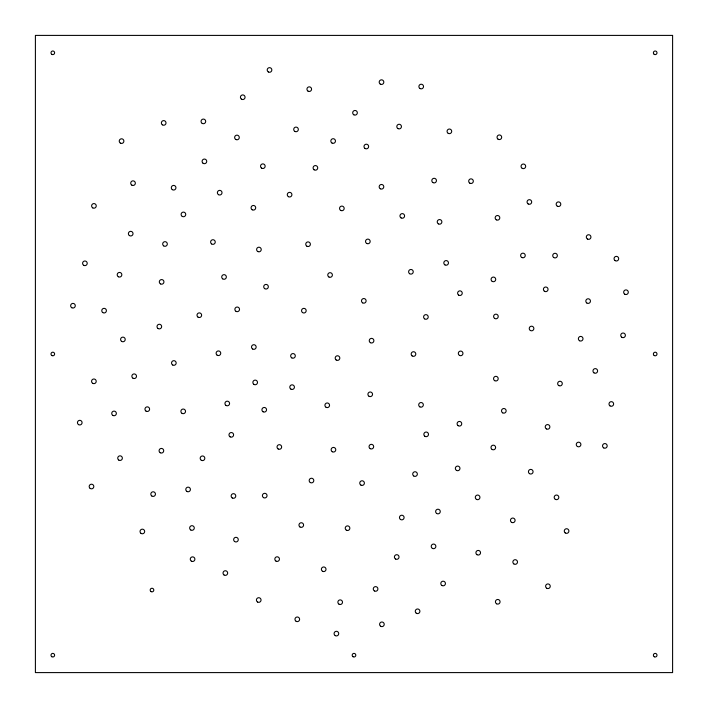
<?xml version="1.0" encoding="UTF-8"?>
<svg xmlns="http://www.w3.org/2000/svg" width="708" height="708" viewBox="0 0 708 708"><rect width="100%" height="100%" fill="white"/><g stroke="black" fill="none" stroke-linecap="round" stroke-linejoin="round"><path stroke-width="1.06" d="M672.6 35.4L35.4 35.4L35.4 672.6L672.6 672.6L672.6 35.4M151.087 591.631A1.814 1.814 0 0 0 153.804 590.065A1.814 1.814 0 0 0 151.087 588.49A1.814 1.814 0 0 0 151.087 591.631M151.778 495.981A2.319 2.319 0 0 0 155.441 494.343A2.319 2.319 0 0 0 152.185 491.98A2.319 2.319 0 0 0 151.778 495.981M160.229 452.748A2.319 2.319 0 0 0 163.716 450.739A2.319 2.319 0 0 0 160.229 448.73A2.319 2.319 0 0 0 160.229 452.748M299.918 526.938A2.319 2.319 0 0 0 303.582 525.292A2.319 2.319 0 0 0 300.325 522.938A2.319 2.319 0 0 0 299.918 526.938M528.221 203.984A2.319 2.319 0 0 0 531.699 201.975A2.319 2.319 0 0 0 528.221 199.966A2.319 2.319 0 0 0 528.221 203.984M615.004 260.562A2.319 2.319 0 0 0 618.677 258.924A2.319 2.319 0 0 0 615.42 256.561A2.319 2.319 0 0 0 615.004 260.562M502.671 412.844A2.319 2.319 0 0 0 506.158 410.835A2.319 2.319 0 0 0 502.671 408.826A2.319 2.319 0 0 0 502.671 412.844M553.683 257.491A2.319 2.319 0 0 0 557.355 255.845A2.319 2.319 0 0 0 554.09 253.491A2.319 2.319 0 0 0 553.683 257.491M522.212 168.345A2.319 2.319 0 0 0 525.69 166.336A2.319 2.319 0 0 0 522.212 164.327A2.319 2.319 0 0 0 522.212 168.345M609.951 405.852A2.319 2.319 0 0 0 613.624 404.206A2.319 2.319 0 0 0 610.367 401.852A2.319 2.319 0 0 0 609.951 405.852M587.463 239.056A2.319 2.319 0 0 0 590.941 237.047A2.319 2.319 0 0 0 587.463 235.038A2.319 2.319 0 0 0 587.463 239.056M557.32 206.214A2.319 2.319 0 0 0 560.798 204.205A2.319 2.319 0 0 0 557.32 202.196A2.319 2.319 0 0 0 557.32 206.214M603.703 447.899A2.319 2.319 0 0 0 607.19 445.881A2.319 2.319 0 0 0 603.703 443.872A2.319 2.319 0 0 0 603.703 447.899M621.704 337.212A2.319 2.319 0 0 0 625.376 335.565A2.319 2.319 0 0 0 622.12 333.211A2.319 2.319 0 0 0 621.704 337.212M544.372 291.209A2.319 2.319 0 0 0 548.036 289.572A2.319 2.319 0 0 0 544.779 287.209A2.319 2.319 0 0 0 544.372 291.209M436.588 513.415A2.319 2.319 0 0 0 440.261 511.769A2.319 2.319 0 0 0 437.004 509.415A2.319 2.319 0 0 0 436.588 513.415M577.418 446.509A2.319 2.319 0 0 0 580.905 444.5A2.319 2.319 0 0 0 577.418 442.491A2.319 2.319 0 0 0 577.418 446.509M546.39 428.906A2.319 2.319 0 0 0 549.877 426.897A2.319 2.319 0 0 0 546.39 424.88A2.319 2.319 0 0 0 546.39 428.906M555.346 499.361A2.319 2.319 0 0 0 558.824 497.352A2.319 2.319 0 0 0 555.346 495.335A2.319 2.319 0 0 0 555.346 499.361M624.819 294.227A2.319 2.319 0 0 0 628.306 292.218A2.319 2.319 0 0 0 624.819 290.209A2.319 2.319 0 0 0 624.819 294.227M497.998 139.149A2.319 2.319 0 0 0 501.671 137.502A2.319 2.319 0 0 0 498.414 135.148A2.319 2.319 0 0 0 497.998 139.149M511.619 522.371A2.319 2.319 0 0 0 515.097 520.362A2.319 2.319 0 0 0 511.619 518.353A2.319 2.319 0 0 0 511.619 522.371M579.533 340.743A2.319 2.319 0 0 0 583.011 338.734A2.319 2.319 0 0 0 579.533 336.716A2.319 2.319 0 0 0 579.533 340.743M593.923 372.815A2.319 2.319 0 0 0 597.596 371.169A2.319 2.319 0 0 0 594.339 368.815A2.319 2.319 0 0 0 593.923 372.815M565.223 532.92A2.319 2.319 0 0 0 568.896 531.283A2.319 2.319 0 0 0 565.63 528.929A2.319 2.319 0 0 0 565.223 532.92M529.398 473.59A2.319 2.319 0 0 0 533.071 471.944A2.319 2.319 0 0 0 529.814 469.59A2.319 2.319 0 0 0 529.398 473.59M586.773 302.971A2.319 2.319 0 0 0 590.445 301.325A2.319 2.319 0 0 0 587.18 298.971A2.319 2.319 0 0 0 586.773 302.971M513.813 563.887A2.319 2.319 0 0 0 517.486 562.249A2.319 2.319 0 0 0 514.229 559.886A2.319 2.319 0 0 0 513.813 563.887M444.978 264.916A2.319 2.319 0 0 0 448.465 262.898A2.319 2.319 0 0 0 444.978 260.889A2.319 2.319 0 0 0 444.978 264.916M558.807 385.594A2.319 2.319 0 0 0 562.294 383.586A2.319 2.319 0 0 0 558.807 381.577A2.319 2.319 0 0 0 558.807 385.594M469.846 183.186A2.319 2.319 0 0 0 473.333 181.177A2.319 2.319 0 0 0 469.846 179.168A2.319 2.319 0 0 0 469.846 183.186M448.217 133.352A2.319 2.319 0 0 0 451.704 131.343A2.319 2.319 0 0 0 448.217 129.334A2.319 2.319 0 0 0 448.217 133.352M494.715 380.674A2.319 2.319 0 0 0 498.202 378.656A2.319 2.319 0 0 0 494.715 376.647A2.319 2.319 0 0 0 494.715 380.674M182.266 216.427A2.319 2.319 0 0 0 185.744 214.418A2.319 2.319 0 0 0 182.266 212.409A2.319 2.319 0 0 0 182.266 216.427M92.775 207.895A2.319 2.319 0 0 0 96.253 205.886A2.319 2.319 0 0 0 92.775 203.877A2.319 2.319 0 0 0 92.775 207.895M494.556 318.361A2.319 2.319 0 0 0 498.228 316.715A2.319 2.319 0 0 0 494.972 314.361A2.319 2.319 0 0 0 494.556 318.361M496.317 219.834A2.319 2.319 0 0 0 499.804 217.825A2.319 2.319 0 0 0 496.317 215.816A2.319 2.319 0 0 0 496.317 219.834M530.398 330.512A2.319 2.319 0 0 0 533.876 328.503A2.319 2.319 0 0 0 530.398 326.494A2.319 2.319 0 0 0 530.398 330.512M546.762 588.26A2.319 2.319 0 0 0 550.249 586.251A2.319 2.319 0 0 0 546.762 584.242A2.319 2.319 0 0 0 546.762 588.26M492.149 449.5A2.319 2.319 0 0 0 495.627 447.491A2.319 2.319 0 0 0 492.149 445.482A2.319 2.319 0 0 0 492.149 449.5M521.778 257.491A2.319 2.319 0 0 0 525.256 255.482A2.319 2.319 0 0 0 521.778 253.473A2.319 2.319 0 0 0 521.778 257.491M456.492 470.404A2.319 2.319 0 0 0 459.97 468.395A2.319 2.319 0 0 0 456.492 466.386A2.319 2.319 0 0 0 456.492 470.404M492.237 281.403A2.319 2.319 0 0 0 495.724 279.394A2.319 2.319 0 0 0 492.237 277.377A2.319 2.319 0 0 0 492.237 281.403M416.233 613.172A2.319 2.319 0 0 0 419.897 611.526A2.319 2.319 0 0 0 416.64 609.172A2.319 2.319 0 0 0 416.233 613.172M102.731 312.538A2.319 2.319 0 0 0 106.395 310.901A2.319 2.319 0 0 0 103.138 308.538A2.319 2.319 0 0 0 102.731 312.538M476.457 499.379A2.319 2.319 0 0 0 479.944 497.37A2.319 2.319 0 0 0 476.457 495.352A2.319 2.319 0 0 0 476.457 499.379M253.818 384.311A2.319 2.319 0 0 0 257.491 382.665A2.319 2.319 0 0 0 254.234 380.311A2.319 2.319 0 0 0 253.818 384.311M459.474 355.398A2.319 2.319 0 0 0 462.961 353.389A2.319 2.319 0 0 0 459.474 351.38A2.319 2.319 0 0 0 459.474 355.398M131.874 185.169A2.319 2.319 0 0 0 135.352 183.16A2.319 2.319 0 0 0 131.874 181.151A2.319 2.319 0 0 0 131.874 185.169M133.016 378.249A2.319 2.319 0 0 0 136.502 376.24A2.319 2.319 0 0 0 133.016 374.231A2.319 2.319 0 0 0 133.016 378.249M364.956 148.406A2.319 2.319 0 0 0 368.629 146.76A2.319 2.319 0 0 0 365.363 144.405A2.319 2.319 0 0 0 364.956 148.406M438.394 223.887A2.319 2.319 0 0 0 441.881 221.878A2.319 2.319 0 0 0 438.394 219.861A2.319 2.319 0 0 0 438.394 223.887M307.9 91.04A2.319 2.319 0 0 0 311.564 89.394A2.319 2.319 0 0 0 308.307 87.04A2.319 2.319 0 0 0 307.9 91.04M424.809 436.234A2.319 2.319 0 0 0 428.482 434.597A2.319 2.319 0 0 0 425.225 432.234A2.319 2.319 0 0 0 424.809 436.234M83.748 265.323A2.319 2.319 0 0 0 87.226 263.314A2.319 2.319 0 0 0 83.748 261.305A2.319 2.319 0 0 0 83.748 265.323M420.048 88.553A2.319 2.319 0 0 0 423.526 86.535A2.319 2.319 0 0 0 420.048 84.526A2.319 2.319 0 0 0 420.048 88.553M412.136 355.92A2.319 2.319 0 0 0 415.8 354.274A2.319 2.319 0 0 0 412.543 351.92A2.319 2.319 0 0 0 412.136 355.92M496.591 603.8A2.319 2.319 0 0 0 500.078 601.791A2.319 2.319 0 0 0 496.591 599.773A2.319 2.319 0 0 0 496.591 603.8M458.058 425.641A2.319 2.319 0 0 0 461.731 423.995A2.319 2.319 0 0 0 458.465 421.641A2.319 2.319 0 0 0 458.058 425.641M129.352 235.534A2.319 2.319 0 0 0 133.016 233.888A2.319 2.319 0 0 0 129.759 231.534A2.319 2.319 0 0 0 129.352 235.534M353.85 114.802A2.319 2.319 0 0 0 357.336 112.793A2.319 2.319 0 0 0 353.85 110.784A2.319 2.319 0 0 0 353.85 114.802M191.417 561.187A2.319 2.319 0 0 0 194.895 559.178A2.319 2.319 0 0 0 191.417 557.169A2.319 2.319 0 0 0 191.417 561.187M476.865 554.63A2.319 2.319 0 0 0 480.528 552.983A2.319 2.319 0 0 0 477.272 550.629A2.319 2.319 0 0 0 476.865 554.63M380.346 84.155A2.319 2.319 0 0 0 383.825 82.137A2.319 2.319 0 0 0 380.346 80.128A2.319 2.319 0 0 0 380.346 84.155M401.109 217.931A2.319 2.319 0 0 0 404.595 215.922A2.319 2.319 0 0 0 401.109 213.913A2.319 2.319 0 0 0 401.109 217.931M339.026 604.207A2.319 2.319 0 0 0 342.504 602.198A2.319 2.319 0 0 0 339.026 600.189A2.319 2.319 0 0 0 339.026 604.207M432.765 182.487A2.319 2.319 0 0 0 436.438 180.85A2.319 2.319 0 0 0 433.181 178.487A2.319 2.319 0 0 0 432.765 182.487M90.137 488.405A2.319 2.319 0 0 0 93.81 486.759A2.319 2.319 0 0 0 90.544 484.405A2.319 2.319 0 0 0 90.137 488.405M202.205 123.404A2.319 2.319 0 0 0 205.692 121.395A2.319 2.319 0 0 0 202.205 119.387A2.319 2.319 0 0 0 202.205 123.404M162.336 124.803A2.319 2.319 0 0 0 165.999 123.165A2.319 2.319 0 0 0 162.743 120.802A2.319 2.319 0 0 0 162.336 124.803M458.572 295.05A2.319 2.319 0 0 0 462.235 293.413A2.319 2.319 0 0 0 458.979 291.05A2.319 2.319 0 0 0 458.572 295.05M241.384 99.111A2.319 2.319 0 0 0 245.056 97.465A2.319 2.319 0 0 0 241.8 95.111A2.319 2.319 0 0 0 241.384 99.111M121.546 341.327A2.319 2.319 0 0 0 125.21 339.69A2.319 2.319 0 0 0 121.953 337.327A2.319 2.319 0 0 0 121.546 341.327M78.606 424.65A2.319 2.319 0 0 0 82.084 422.641A2.319 2.319 0 0 0 78.606 420.632A2.319 2.319 0 0 0 78.606 424.65M432.384 548.381A2.319 2.319 0 0 0 435.871 546.372A2.319 2.319 0 0 0 432.384 544.364A2.319 2.319 0 0 0 432.384 548.381M118.351 276.757A2.319 2.319 0 0 0 121.838 274.748A2.319 2.319 0 0 0 118.351 272.739A2.319 2.319 0 0 0 118.351 276.757M314.042 169.752A2.319 2.319 0 0 0 317.715 168.115A2.319 2.319 0 0 0 314.449 165.761A2.319 2.319 0 0 0 314.042 169.752M145.919 411.047A2.319 2.319 0 0 0 149.592 409.401A2.319 2.319 0 0 0 146.335 407.047A2.319 2.319 0 0 0 145.919 411.047M380.55 626.199A2.319 2.319 0 0 0 384.214 624.553A2.319 2.319 0 0 0 380.957 622.199A2.319 2.319 0 0 0 380.55 626.199M441.96 585.516A2.319 2.319 0 0 0 445.438 583.507A2.319 2.319 0 0 0 441.96 581.498A2.319 2.319 0 0 0 441.96 585.516M331.99 143.034A2.319 2.319 0 0 0 335.468 141.025A2.319 2.319 0 0 0 331.99 139.007A2.319 2.319 0 0 0 331.99 143.034M335.238 635.625A2.319 2.319 0 0 0 338.725 633.616A2.319 2.319 0 0 0 335.238 631.607A2.319 2.319 0 0 0 335.238 635.625M374.426 590.95A2.319 2.319 0 0 0 377.904 588.932A2.319 2.319 0 0 0 374.426 586.923A2.319 2.319 0 0 0 374.426 590.95M118.687 460.023A2.319 2.319 0 0 0 122.351 458.377A2.319 2.319 0 0 0 119.094 456.023A2.319 2.319 0 0 0 118.687 460.023M294.864 131.423A2.319 2.319 0 0 0 298.342 129.414A2.319 2.319 0 0 0 294.864 127.405A2.319 2.319 0 0 0 294.864 131.423M140.989 533.354A2.319 2.319 0 0 0 144.653 531.717A2.319 2.319 0 0 0 141.396 529.363A2.319 2.319 0 0 0 140.989 533.354M112.891 415.437A2.319 2.319 0 0 0 116.369 413.428A2.319 2.319 0 0 0 112.891 411.419A2.319 2.319 0 0 0 112.891 415.437M395.551 559.019A2.319 2.319 0 0 0 399.038 557.01A2.319 2.319 0 0 0 395.551 555.001A2.319 2.319 0 0 0 395.551 559.019M223.985 574.94A2.319 2.319 0 0 0 227.657 573.303A2.319 2.319 0 0 0 224.401 570.94A2.319 2.319 0 0 0 223.985 574.94M397.958 128.591A2.319 2.319 0 0 0 401.445 126.582A2.319 2.319 0 0 0 397.958 124.573A2.319 2.319 0 0 0 397.958 128.591M257.57 602.03A2.319 2.319 0 0 0 261.057 600.021A2.319 2.319 0 0 0 257.57 598.012A2.319 2.319 0 0 0 257.57 602.03M310.325 482.564A2.319 2.319 0 0 0 313.803 480.555A2.319 2.319 0 0 0 310.325 478.546A2.319 2.319 0 0 0 310.325 482.564M203.046 163.247A2.319 2.319 0 0 0 206.718 161.61A2.319 2.319 0 0 0 203.462 159.256A2.319 2.319 0 0 0 203.046 163.247M235.799 139.485A2.319 2.319 0 0 0 239.286 137.467A2.319 2.319 0 0 0 235.799 135.458A2.319 2.319 0 0 0 235.799 139.485M424.552 318.83A2.319 2.319 0 0 0 428.216 317.184A2.319 2.319 0 0 0 424.959 314.83A2.319 2.319 0 0 0 424.552 318.83M186.744 491.343A2.319 2.319 0 0 0 190.408 489.697A2.319 2.319 0 0 0 187.151 487.343A2.319 2.319 0 0 0 186.744 491.343M182.044 413.366A2.319 2.319 0 0 0 185.531 411.357A2.319 2.319 0 0 0 182.044 409.348A2.319 2.319 0 0 0 182.044 413.366M157.964 328.459A2.319 2.319 0 0 0 161.636 326.822A2.319 2.319 0 0 0 158.38 324.459A2.319 2.319 0 0 0 157.964 328.459M380.311 188.788A2.319 2.319 0 0 0 383.789 186.779A2.319 2.319 0 0 0 380.311 184.77A2.319 2.319 0 0 0 380.311 188.788M263.562 497.644A2.319 2.319 0 0 0 267.049 495.635A2.319 2.319 0 0 0 263.562 493.626A2.319 2.319 0 0 0 263.562 497.644M275.978 561.117A2.319 2.319 0 0 0 279.456 559.108A2.319 2.319 0 0 0 275.978 557.099A2.319 2.319 0 0 0 275.978 561.117M190.806 530.009A2.319 2.319 0 0 0 194.293 528A2.319 2.319 0 0 0 190.806 525.991A2.319 2.319 0 0 0 190.806 530.009M217.073 355.133A2.319 2.319 0 0 0 220.737 353.487A2.319 2.319 0 0 0 217.48 351.133A2.319 2.319 0 0 0 217.073 355.133M234.596 541.514A2.319 2.319 0 0 0 238.269 539.877A2.319 2.319 0 0 0 235.012 537.514A2.319 2.319 0 0 0 234.596 541.514M172.265 189.611A2.319 2.319 0 0 0 175.938 187.965A2.319 2.319 0 0 0 172.681 185.611A2.319 2.319 0 0 0 172.265 189.611M288.43 196.682A2.319 2.319 0 0 0 291.917 194.673A2.319 2.319 0 0 0 288.43 192.665A2.319 2.319 0 0 0 288.43 196.682M360.912 485.104A2.319 2.319 0 0 0 364.399 483.095A2.319 2.319 0 0 0 360.912 481.086A2.319 2.319 0 0 0 360.912 485.104M236.038 311.361A2.319 2.319 0 0 0 239.525 309.352A2.319 2.319 0 0 0 236.038 307.334A2.319 2.319 0 0 0 236.038 311.361M340.698 210.418A2.319 2.319 0 0 0 344.185 208.409A2.319 2.319 0 0 0 340.698 206.4A2.319 2.319 0 0 0 340.698 210.418M409.569 273.677A2.319 2.319 0 0 0 413.242 272.031A2.319 2.319 0 0 0 409.976 269.677A2.319 2.319 0 0 0 409.569 273.677M400.427 519.424A2.319 2.319 0 0 0 404.091 517.787A2.319 2.319 0 0 0 400.834 515.424A2.319 2.319 0 0 0 400.427 519.424M296.13 621.314A2.319 2.319 0 0 0 299.617 619.305A2.319 2.319 0 0 0 296.13 617.296A2.319 2.319 0 0 0 296.13 621.314M172.699 365.001A2.319 2.319 0 0 0 176.177 362.992A2.319 2.319 0 0 0 172.699 360.983A2.319 2.319 0 0 0 172.699 365.001M261.482 168.079A2.319 2.319 0 0 0 265.146 166.442A2.319 2.319 0 0 0 261.889 164.088A2.319 2.319 0 0 0 261.482 168.079M163.637 245.862A2.319 2.319 0 0 0 167.309 244.216A2.319 2.319 0 0 0 164.052 241.862A2.319 2.319 0 0 0 163.637 245.862M232.304 497.99A2.319 2.319 0 0 0 235.782 495.981A2.319 2.319 0 0 0 232.304 493.972A2.319 2.319 0 0 0 232.304 497.99M211.568 243.915A2.319 2.319 0 0 0 215.241 242.278A2.319 2.319 0 0 0 211.984 239.915A2.319 2.319 0 0 0 211.568 243.915M218.533 194.691A2.319 2.319 0 0 0 222.02 192.682A2.319 2.319 0 0 0 218.533 190.673A2.319 2.319 0 0 0 218.533 194.691M370.399 342.69A2.319 2.319 0 0 0 373.886 340.681A2.319 2.319 0 0 0 370.399 338.672A2.319 2.319 0 0 0 370.399 342.69M252.225 209.789A2.319 2.319 0 0 0 255.712 207.78A2.319 2.319 0 0 0 252.225 205.771A2.319 2.319 0 0 0 252.225 209.789M230.127 436.863A2.319 2.319 0 0 0 233.613 434.854A2.319 2.319 0 0 0 230.127 432.845A2.319 2.319 0 0 0 230.127 436.863M366.691 243.446A2.319 2.319 0 0 0 370.178 241.437A2.319 2.319 0 0 0 366.691 239.419A2.319 2.319 0 0 0 366.691 243.446M322.538 571.285A2.319 2.319 0 0 0 326.016 569.276A2.319 2.319 0 0 0 322.538 567.267A2.319 2.319 0 0 0 322.538 571.285M346.38 530.204A2.319 2.319 0 0 0 349.858 528.195A2.319 2.319 0 0 0 346.38 526.186A2.319 2.319 0 0 0 346.38 530.204M222.675 278.846A2.319 2.319 0 0 0 226.348 277.2A2.319 2.319 0 0 0 223.091 274.846A2.319 2.319 0 0 0 222.675 278.846M306.9 246.225A2.319 2.319 0 0 0 310.387 244.216A2.319 2.319 0 0 0 306.9 242.207A2.319 2.319 0 0 0 306.9 246.225M160.468 283.899A2.319 2.319 0 0 0 163.946 281.89A2.319 2.319 0 0 0 160.468 279.872A2.319 2.319 0 0 0 160.468 283.899M419.862 406.87A2.319 2.319 0 0 0 423.349 404.861A2.319 2.319 0 0 0 419.862 402.843A2.319 2.319 0 0 0 419.862 406.87M370.196 448.668A2.319 2.319 0 0 0 373.674 446.659A2.319 2.319 0 0 0 370.196 444.642A2.319 2.319 0 0 0 370.196 448.668M290.944 389.161A2.319 2.319 0 0 0 294.431 387.152A2.319 2.319 0 0 0 290.944 385.143A2.319 2.319 0 0 0 290.944 389.161M291.82 357.894A2.319 2.319 0 0 0 295.307 355.885A2.319 2.319 0 0 0 291.82 353.876A2.319 2.319 0 0 0 291.82 357.894M225.905 405.374A2.319 2.319 0 0 0 229.569 403.728A2.319 2.319 0 0 0 226.312 401.374A2.319 2.319 0 0 0 225.905 405.374M197.957 317.087A2.319 2.319 0 0 0 201.621 315.441A2.319 2.319 0 0 0 198.364 313.086A2.319 2.319 0 0 0 197.957 317.087M326.069 407.295A2.319 2.319 0 0 0 329.556 405.286A2.319 2.319 0 0 0 326.069 403.277A2.319 2.319 0 0 0 326.069 407.295M328.919 277.005A2.319 2.319 0 0 0 332.397 274.996A2.319 2.319 0 0 0 328.919 272.987A2.319 2.319 0 0 0 328.919 277.005M257.765 251.526A2.319 2.319 0 0 0 261.243 249.517A2.319 2.319 0 0 0 257.765 247.508A2.319 2.319 0 0 0 257.765 251.526M263.075 411.782A2.319 2.319 0 0 0 266.553 409.773A2.319 2.319 0 0 0 263.075 407.764A2.319 2.319 0 0 0 263.075 411.782M264.668 288.616A2.319 2.319 0 0 0 268.332 286.97A2.319 2.319 0 0 0 265.075 284.616A2.319 2.319 0 0 0 264.668 288.616M278.182 448.987A2.319 2.319 0 0 0 281.66 446.978A2.319 2.319 0 0 0 278.182 444.969A2.319 2.319 0 0 0 278.182 448.987M332.291 451.739A2.319 2.319 0 0 0 335.778 449.73A2.319 2.319 0 0 0 332.291 447.721A2.319 2.319 0 0 0 332.291 451.739M252.676 349.035A2.319 2.319 0 0 0 256.163 347.026A2.319 2.319 0 0 0 252.676 345.017A2.319 2.319 0 0 0 252.676 349.035M302.511 312.555A2.319 2.319 0 0 0 306.175 310.909A2.319 2.319 0 0 0 302.918 308.555A2.319 2.319 0 0 0 302.511 312.555M362.646 302.865A2.319 2.319 0 0 0 366.125 300.856A2.319 2.319 0 0 0 362.646 298.847A2.319 2.319 0 0 0 362.646 302.865M369.063 396.312A2.319 2.319 0 0 0 372.541 394.303A2.319 2.319 0 0 0 369.063 392.294A2.319 2.319 0 0 0 369.063 396.312M336.15 359.965A2.319 2.319 0 0 0 339.813 358.319A2.319 2.319 0 0 0 336.557 355.965A2.319 2.319 0 0 0 336.15 359.965M201.338 460.297A2.319 2.319 0 0 0 204.824 458.288A2.319 2.319 0 0 0 201.338 456.271A2.319 2.319 0 0 0 201.338 460.297M120.395 143.131A2.319 2.319 0 0 0 123.882 141.122A2.319 2.319 0 0 0 120.395 139.104A2.319 2.319 0 0 0 120.395 143.131M51.79 656.697A1.814 1.814 0 0 0 54.613 655.325A1.814 1.814 0 0 0 52.011 653.564A1.814 1.814 0 0 0 51.79 656.697M51.896 54.374A1.814 1.814 0 0 0 54.622 52.808A1.814 1.814 0 0 0 51.896 51.233A1.814 1.814 0 0 0 51.896 54.374M51.79 355.505A1.814 1.814 0 0 0 54.613 354.133A1.814 1.814 0 0 0 52.011 352.372A1.814 1.814 0 0 0 51.79 355.505M92.73 383.338A2.319 2.319 0 0 0 96.217 381.329A2.319 2.319 0 0 0 92.73 379.311A2.319 2.319 0 0 0 92.73 383.338M71.809 307.732A2.319 2.319 0 0 0 75.287 305.723A2.319 2.319 0 0 0 71.809 303.705A2.319 2.319 0 0 0 71.809 307.732M654.174 355.505A1.814 1.814 0 0 0 656.997 354.133A1.814 1.814 0 0 0 654.404 352.372A1.814 1.814 0 0 0 654.174 355.505M654.174 54.312A1.814 1.814 0 0 0 656.997 52.932A1.814 1.814 0 0 0 654.404 51.18A1.814 1.814 0 0 0 654.174 54.312M654.289 656.767A1.814 1.814 0 0 0 657.006 655.192A1.814 1.814 0 0 0 654.289 653.626A1.814 1.814 0 0 0 654.289 656.767M352.982 656.697A1.814 1.814 0 0 0 355.805 655.325A1.814 1.814 0 0 0 353.204 653.564A1.814 1.814 0 0 0 352.982 656.697M268.367 71.977A2.319 2.319 0 0 0 271.845 69.959A2.319 2.319 0 0 0 268.367 67.95A2.319 2.319 0 0 0 268.367 71.977M413.667 475.944A2.319 2.319 0 0 0 417.339 474.307A2.319 2.319 0 0 0 414.074 471.944A2.319 2.319 0 0 0 413.667 475.944"/></g></svg>
